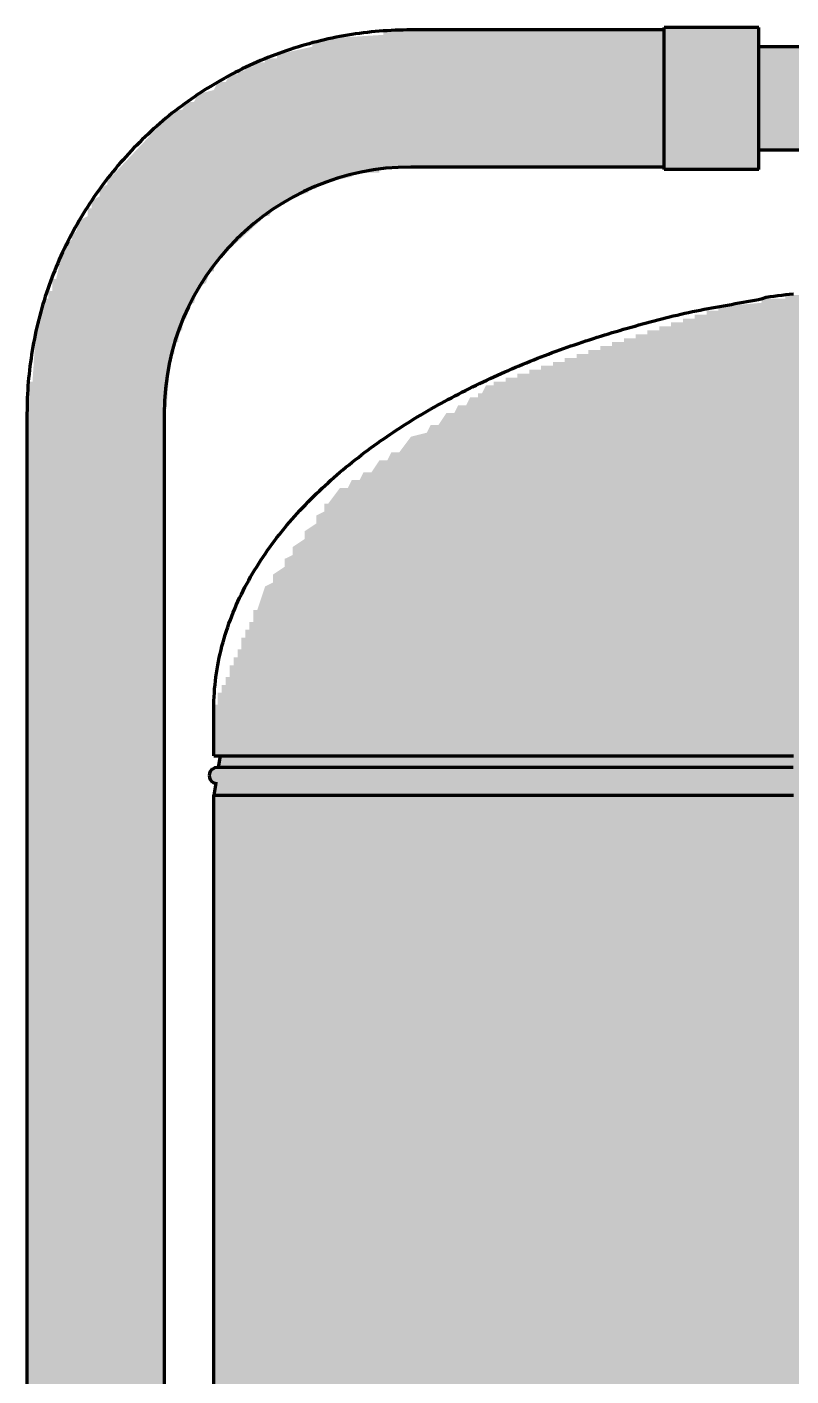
# Model space of a CAD drawing. Header units: millimetres. Extents: x 0 to 2208, y 0 to 420.
# Drawn here: x 1981.63 to 2001.01, y 308.46 to 342.7 of the extents above; entities that cross this region are included whole.
import ezdxf

# ---------------------------------------------------------------- set-up
doc = ezdxf.new("R2010")
doc.units = ezdxf.units.MM
doc.layers.add('01-VISIBLE', color=7, linetype='CONTINUOUS', lineweight=70)
doc.layers.add('13-GRAFICA', color=30, linetype='CONTINUOUS', lineweight=18)

msp = doc.modelspace()

# ---------------------------------------------------------------- hatches: boundary and pattern name
at = {"layer": '13-GRAFICA', "true_color": 0x202020}
h = msp.add_hatch(color=7, dxfattribs=at)
h.dxf.hatch_style = 1
h.paths.add_polyline_path([(1985.073, 333), (1985.073, 267.8), (1981.673, 267.8), (1981.673, 333.7), (1981.773, 333.7), (1981.873, 335.2), (1981.973, 335.2), (1982.073, 335.8), (1982.173, 335.8), (1982.173, 336), (1982.273, 336), (1982.273, 336.3), (1982.373, 336.3), (1982.573, 337.2), (1982.773, 337.3), (1982.773, 337.5), (1982.873, 337.5), (1982.973, 337.8), (1983.173, 337.9), (1983.173, 338.1), (1983.273, 338.1), (1983.273, 338.3), (1983.473, 338.4), (1983.473, 338.6), (1983.673, 338.7), (1983.673, 338.9), (1983.773, 338.9), (1985.373, 340.6), (1985.573, 340.6), (1985.673, 340.8), (1985.873, 340.8), (1985.973, 341), (1986.373, 341.1), (1986.473, 341.3), (1986.673, 341.3), (1986.773, 341.5), (1986.973, 341.5), (1986.973, 341.6), (1987.173, 341.6), (1987.173, 341.7), (1987.373, 341.7), (1987.373, 341.8), (1987.673, 341.8), (1987.673, 341.9), (1987.973, 341.9), (1987.973, 342), (1988.873, 342.2), (1988.873, 342.3), (1989.073, 342.3), (1989.073, 342.4), (1990.673, 342.5), (1990.673, 342.6), (1997.773, 342.6), (1997.773, 339.1), (1990.573, 339.1), (1990.573, 339), (1989.873, 339), (1989.873, 338.9), (1988.973, 338.7), (1988.973, 338.6), (1988.773, 338.6), (1988.773, 338.5), (1988.173, 338.3), (1988.173, 338.2), (1987.873, 338.1), (1987.773, 337.9), (1987.573, 337.9), (1987.573, 337.8), (1986.373, 336.7), (1986.373, 336.5), (1986.273, 336.5), (1986.173, 336.2), (1985.973, 336.1), (1985.873, 335.7), (1985.673, 335.6), (1985.673, 335.3), (1985.573, 335.3), (1985.573, 335), (1985.473, 335), (1985.473, 334.7), (1985.373, 334.7), (1985.373, 334.4), (1985.273, 334.4), (1985.173, 333)])
at = {"layer": '13-GRAFICA', "true_color": 0xd6d9de}
h = msp.add_hatch(color=7, dxfattribs=at)
h.dxf.hatch_style = 1
h.paths.add_polyline_path([(1997.773, 339.1), (1997.773, 342.7), (2000.173, 342.7), (2000.173, 339.1)])
h = msp.add_hatch(color=7, dxfattribs=at)
h.dxf.hatch_style = 1
h.paths.add_polyline_path([(2000.173, 342.2), (2001.973, 342.2), (2001.973, 342.1), (2001.873, 342.1), (2001.873, 341.7), (2001.773, 341.7), (2001.773, 340.6), (2001.873, 340.6), (2001.873, 340.2), (2001.973, 340.2), (2002.073, 339.6), (2000.173, 339.6)])
at = {"layer": '13-GRAFICA', "true_color": 0xc4c8ce}
h = msp.add_hatch(color=7, dxfattribs=at)
h.dxf.hatch_style = 1
h.paths.add_polyline_path([(1986.373, 324.2), (1986.373, 325.5), (1986.473, 325.5), (1986.473, 325.8), (1986.573, 325.8), (1986.573, 326), (1986.673, 326), (1986.673, 326.2), (1986.773, 326.2), (1986.773, 326.5), (1986.873, 326.5), (1986.873, 326.7), (1986.973, 326.7), (1986.973, 326.9), (1987.073, 326.9), (1987.073, 327.2), (1987.173, 327.2), (1987.173, 327.4), (1987.273, 327.4), (1987.273, 327.6), (1987.373, 327.6), (1987.373, 327.9), (1987.473, 327.9), (1987.673, 328.5), (1987.873, 328.6), (1987.873, 328.8), (1988.173, 329), (1988.173, 329.2), (1988.373, 329.3), (1988.373, 329.5), (1988.673, 329.7), (1988.673, 329.9), (1988.973, 330.1), (1988.973, 330.3), (1989.173, 330.4), (1989.173, 330.6), (1989.273, 330.6), (1989.573, 331), (1989.773, 331), (1989.873, 331.2), (1990.073, 331.2), (1990.173, 331.4), (1990.373, 331.4), (1990.573, 331.7), (1990.773, 331.7), (1990.873, 331.9), (1991.073, 331.9), (1991.373, 332.3), (1991.773, 332.4), (1991.873, 332.6), (1992.073, 332.6), (1992.273, 332.9), (1992.473, 332.9), (1992.573, 333.1), (1992.773, 333.1), (1992.873, 333.3), (1993.073, 333.3), (1993.073, 333.4), (1993.173, 333.4), (1993.273, 333.6), (1993.473, 333.6), (1993.473, 333.7), (1993.773, 333.7), (1993.773, 333.8), (1994.073, 333.8), (1994.073, 333.9), (1994.373, 333.9), (1994.373, 334), (1994.673, 334), (1994.673, 334.1), (1994.973, 334.1), (1994.973, 334.2), (1995.273, 334.2), (1995.273, 334.3), (1995.573, 334.3), (1995.573, 334.4), (1995.873, 334.4), (1995.873, 334.5), (1996.173, 334.5), (1996.173, 334.6), (1996.473, 334.6), (1996.473, 334.7), (1996.773, 334.7), (1996.773, 334.8), (1997.073, 334.8), (1997.073, 334.9), (1997.373, 334.9), (1997.373, 335), (1997.673, 335), (1997.673, 335.1), (1997.973, 335.1), (1997.973, 335.2), (1998.273, 335.2), (1998.273, 335.3), (1998.573, 335.3), (1998.573, 335.4), (1998.873, 335.4), (1998.873, 335.5), (1999.173, 335.5), (1999.173, 335.6), (2000.273, 335.7), (2000.273, 335.8), (2000.873, 335.8), (2000.873, 335.9), (2001.973, 335.9), (2001.973, 336), (2003.073, 336), (2003.073, 335.9), (2004.973, 335.9), (2004.973, 336), (2008.373, 335.9), (2008.373, 336), (2009.273, 336), (2009.273, 335.9), (2009.973, 335.9), (2009.973, 335.8), (2011.273, 335.7), (2011.273, 335.6), (2011.773, 335.6), (2011.773, 335.5), (2012.173, 335.5), (2012.173, 335.4), (2012.573, 335.4), (2012.573, 335.3), (2012.973, 335.3), (2012.973, 335.2), (2013.373, 335.2), (2013.373, 335.1), (2014.573, 334.9), (2014.573, 334.8), (2014.773, 334.8), (2014.773, 334.7), (2015.073, 334.7), (2015.073, 334.6), (2015.273, 334.6), (2015.273, 334.5), (2015.873, 334.4), (2015.873, 334.3), (2016.373, 334.2), (2016.373, 334.1), (2016.573, 334.1), (2016.573, 334), (2016.873, 334), (2016.873, 333.9), (2017.073, 333.9), (2017.073, 333.8), (2017.673, 333.7), (2017.773, 333.5), (2018.173, 333.4), (2018.273, 333.2), (2018.873, 333), (2018.973, 332.8), (2019.173, 332.8), (2019.173, 332.7), (2019.373, 332.7), (2019.473, 332.5), (2019.873, 332.4), (2019.973, 332.2), (2020.373, 332.1), (2020.773, 331.6), (2020.973, 331.6), (2021.373, 331.1), (2021.573, 331.1), (2021.573, 331), (2022.273, 330.4), (2022.273, 330.2), (2022.873, 329.7), (2022.873, 329.5), (2023.073, 329.4), (2023.173, 329), (2023.373, 328.9), (2023.373, 328.7), (2023.573, 328.6), (2023.573, 328.4), (2023.673, 328.4), (2023.673, 328.2), (2023.773, 328.2), (2023.873, 327.6), (2023.973, 327.6), (2024.073, 327.1), (2024.173, 327.1), (2024.273, 325.8), (2024.373, 325.8), (2024.373, 324.2)])
h = msp.add_hatch(color=7, dxfattribs=at)
h.dxf.hatch_style = 1
h.paths.add_polyline_path([(1986.473, 323.9), (1986.573, 324.2), (2024.173, 324.2), (2024.273, 323.9)])
h = msp.add_hatch(color=7, dxfattribs=at)
h.dxf.hatch_style = 1
h.paths.add_polyline_path([(1986.273, 323.5), (1986.273, 323.9), (2024.473, 323.9), (2024.473, 323.5)])
h = msp.add_hatch(color=7, dxfattribs=at)
h.dxf.hatch_style = 1
h.paths.add_polyline_path([(2024.373, 323.5), (2024.373, 259.3), (2020.473, 259.3), (2020.473, 261.8), (2010.673, 261.8), (2010.673, 259.3), (2009.973, 259.3), (2009.973, 262.4), (2005.673, 262.4), (2005.673, 263), (2024.273, 263), (2024.273, 301.2), (2005.673, 301.2), (2005.673, 323), (2005.073, 323), (2005.073, 301.2), (1986.473, 301.2), (1986.473, 263), (2005.073, 263), (2005.073, 262.4), (2000.773, 262.4), (2000.773, 259.3), (2000.073, 259.3), (2000.073, 262.4), (1986.373, 262.4), (1986.373, 323.5)])

# ---------------------------------------------------------------- linework, layer by layer
at = {"layer": '01-VISIBLE'}
for p, q in [((1997.793, 342.625), (1991.373, 342.625)), ((2000.193, 342.685), (1997.793, 342.685)), ((2001.773, 342.195), (2000.193, 342.195)), ((2001.973, 339.575), (2000.193, 339.575)), ((1997.793, 339.145), (1991.373, 339.145)), ((2000.193, 339.085), (1997.793, 339.085)), ((1981.633, 332.885), (1981.633, 267.8)), ((1985.113, 332.885), (1985.113, 267.8)), ((1986.373, 324.2), (1986.373, 325.4)), ((1986.533, 324.2), (1986.485, 323.9)), ((1986.421, 323.503), (1986.373, 323.2)), ((1986.373, 301.233), (1986.373, 323.2))]:
    msp.add_line(p, q, dxfattribs=at)
for points in [[(1991.373, 342.625), (1991.272, 342.625), (1991.172, 342.623), (1991.071, 342.62), (1990.97, 342.617), (1990.87, 342.612), (1990.769, 342.606), (1990.669, 342.6), (1990.569, 342.592), (1990.468, 342.583), (1990.368, 342.573), (1990.268, 342.562), (1990.168, 342.55), (1990.068, 342.537), (1989.969, 342.523), (1989.869, 342.508), (1989.77, 342.492), (1989.671, 342.475), (1989.572, 342.457), (1989.473, 342.438), (1989.374, 342.418), (1989.276, 342.397), (1989.178, 342.375), (1989.08, 342.351), (1988.982, 342.327), (1988.885, 342.302), (1988.787, 342.276), (1988.69, 342.248), (1988.594, 342.22), (1988.498, 342.191), (1988.401, 342.161), (1988.306, 342.13), (1988.21, 342.097), (1988.115, 342.064), (1988.021, 342.03), (1987.926, 341.995), (1987.832, 341.959), (1987.739, 341.922), (1987.646, 341.884), (1987.553, 341.845), (1987.46, 341.805), (1987.369, 341.764), (1987.277, 341.722), (1987.186, 341.679), (1987.095, 341.636), (1987.005, 341.591), (1986.915, 341.545), (1986.826, 341.499), (1986.737, 341.451), (1986.649, 341.403), (1986.561, 341.354), (1986.474, 341.303), (1986.387, 341.252), (1986.301, 341.2), (1986.215, 341.148), (1986.13, 341.094), (1986.046, 341.039), (1985.962, 340.984), (1985.878, 340.927), (1985.796, 340.87), (1985.713, 340.812), (1985.632, 340.753), (1985.551, 340.693), (1985.47, 340.633), (1985.391, 340.571), (1985.311, 340.509), (1985.233, 340.446), (1985.155, 340.382), (1985.078, 340.318), (1985.002, 340.252), (1984.926, 340.186), (1984.851, 340.119), (1984.776, 340.051), (1984.703, 339.983), (1984.63, 339.913), (1984.557, 339.843), (1984.486, 339.772), (1984.415, 339.701), (1984.345, 339.629), (1984.276, 339.556), (1984.207, 339.482), (1984.139, 339.407), (1984.072, 339.332), (1984.006, 339.257), (1983.941, 339.18), (1983.876, 339.103), (1983.812, 339.025), (1983.749, 338.947), (1983.687, 338.868), (1983.625, 338.788), (1983.565, 338.707), (1983.505, 338.626), (1983.446, 338.545), (1983.388, 338.463), (1983.331, 338.38), (1983.274, 338.296), (1983.219, 338.212), (1983.164, 338.128), (1983.111, 338.043), (1983.058, 337.957), (1983.006, 337.871), (1982.955, 337.784), (1982.905, 337.697), (1982.855, 337.609), (1982.807, 337.521), (1982.759, 337.432), (1982.713, 337.343), (1982.667, 337.253), (1982.623, 337.163), (1982.579, 337.072), (1982.536, 336.981), (1982.494, 336.89), (1982.453, 336.798), (1982.413, 336.705), (1982.374, 336.613), (1982.336, 336.519), (1982.299, 336.426), (1982.263, 336.332), (1982.228, 336.237), (1982.194, 336.143), (1982.161, 336.048), (1982.129, 335.952), (1982.097, 335.857), (1982.067, 335.761), (1982.038, 335.664), (1982.01, 335.568), (1981.982, 335.471), (1981.956, 335.374), (1981.931, 335.276), (1981.907, 335.179), (1981.884, 335.081), (1981.861, 334.982), (1981.84, 334.884), (1981.82, 334.785), (1981.801, 334.687), (1981.783, 334.588), (1981.766, 334.488), (1981.75, 334.389), (1981.735, 334.289), (1981.721, 334.19), (1981.708, 334.09), (1981.696, 333.99), (1981.685, 333.89), (1981.675, 333.79), (1981.666, 333.69), (1981.658, 333.589), (1981.652, 333.489), (1981.646, 333.388), (1981.641, 333.288), (1981.638, 333.187), (1981.635, 333.086), (1981.634, 332.986), (1981.633, 332.885)], [(1997.793, 339.085), (1997.793, 339.185), (1997.793, 339.285), (1997.793, 339.385), (1997.793, 339.485), (1997.793, 339.585), (1997.793, 339.685), (1997.793, 339.785), (1997.793, 339.885), (1997.793, 339.985), (1997.793, 340.085), (1997.793, 340.185), (1997.793, 340.285), (1997.793, 340.385), (1997.793, 340.485), (1997.793, 340.585), (1997.793, 340.685), (1997.793, 340.785), (1997.793, 340.885), (1997.793, 340.985), (1997.793, 341.085), (1997.793, 341.185), (1997.793, 341.285), (1997.793, 341.385), (1997.793, 341.485), (1997.793, 341.585), (1997.793, 341.685), (1997.793, 341.785), (1997.793, 341.885), (1997.793, 341.985), (1997.793, 342.085), (1997.793, 342.185), (1997.793, 342.285), (1997.793, 342.385), (1997.793, 342.485), (1997.793, 342.585), (1997.793, 342.685)], [(2000.193, 339.085), (2000.193, 339.185), (2000.193, 339.285), (2000.193, 339.385), (2000.193, 339.485), (2000.193, 339.585), (2000.193, 339.685), (2000.193, 339.785), (2000.193, 339.885), (2000.193, 339.985), (2000.193, 340.085), (2000.193, 340.185), (2000.193, 340.285), (2000.193, 340.385), (2000.193, 340.485), (2000.193, 340.585), (2000.193, 340.685), (2000.193, 340.785), (2000.193, 340.885), (2000.193, 340.985), (2000.193, 341.085), (2000.193, 341.185), (2000.193, 341.285), (2000.193, 341.385), (2000.193, 341.485), (2000.193, 341.585), (2000.193, 341.685), (2000.193, 341.785), (2000.193, 341.885), (2000.193, 341.985), (2000.193, 342.085), (2000.193, 342.185), (2000.193, 342.285), (2000.193, 342.385), (2000.193, 342.485), (2000.193, 342.585), (2000.193, 342.685)], [(1986.373, 325.4), (1986.374, 325.5), (1986.376, 325.6), (1986.38, 325.701), (1986.386, 325.801), (1986.393, 325.901), (1986.402, 326), (1986.413, 326.1), (1986.425, 326.2), (1986.439, 326.299), (1986.454, 326.398), (1986.471, 326.497), (1986.49, 326.595), (1986.51, 326.693), (1986.532, 326.791), (1986.555, 326.889), (1986.579, 326.986), (1986.605, 327.083), (1986.633, 327.179), (1986.662, 327.275), (1986.692, 327.371), (1986.724, 327.466), (1986.757, 327.56), (1986.792, 327.655), (1986.828, 327.748), (1986.865, 327.841), (1986.903, 327.934), (1986.943, 328.026), (1986.984, 328.117), (1987.026, 328.208), (1987.07, 328.298), (1987.115, 328.388), (1987.16, 328.477), (1987.207, 328.566), (1987.256, 328.654), (1987.305, 328.741), (1987.355, 328.828), (1987.407, 328.914), (1987.459, 328.999), (1987.513, 329.084), (1987.567, 329.168), (1987.622, 329.252), (1987.679, 329.335), (1987.736, 329.417), (1987.794, 329.498), (1987.854, 329.579), (1987.913, 329.66), (1987.974, 329.739), (1988.036, 329.818), (1988.098, 329.897), (1988.162, 329.975), (1988.226, 330.052), (1988.291, 330.128), (1988.356, 330.204), (1988.423, 330.279), (1988.49, 330.354), (1988.557, 330.427), (1988.626, 330.501), (1988.695, 330.573), (1988.765, 330.645), (1988.835, 330.717), (1988.906, 330.787), (1988.978, 330.858), (1989.05, 330.927), (1989.123, 330.996), (1989.196, 331.064), (1989.27, 331.132), (1989.344, 331.199), (1989.419, 331.266), (1989.495, 331.331), (1989.571, 331.397), (1989.648, 331.461), (1989.725, 331.526), (1989.802, 331.589), (1989.88, 331.652), (1989.959, 331.714), (1990.038, 331.776), (1990.117, 331.837), (1990.197, 331.898), (1990.277, 331.958), (1990.358, 332.018), (1990.439, 332.077), (1990.52, 332.135), (1990.602, 332.193), (1990.684, 332.25), (1990.767, 332.307), (1990.85, 332.363), (1990.933, 332.419), (1991.017, 332.474), (1991.101, 332.529), (1991.185, 332.583), (1991.27, 332.637), (1991.355, 332.69), (1991.44, 332.743), (1991.526, 332.795), (1991.612, 332.847), (1991.698, 332.898), (1991.784, 332.948), (1991.871, 332.998), (1991.958, 333.048), (1992.045, 333.097), (1992.133, 333.146), (1992.221, 333.194), (1992.309, 333.242), (1992.397, 333.289), (1992.486, 333.336), (1992.575, 333.382), (1992.664, 333.428), (1992.754, 333.474), (1992.843, 333.519), (1992.933, 333.563), (1993.023, 333.607), (1993.113, 333.651), (1993.204, 333.694), (1993.294, 333.737), (1993.385, 333.779), (1993.476, 333.821), (1993.568, 333.862), (1993.659, 333.903), (1993.751, 333.944), (1993.843, 333.984), (1993.935, 334.024), (1994.027, 334.063), (1994.119, 334.102), (1994.212, 334.14), (1994.305, 334.178), (1994.398, 334.216), (1994.491, 334.253), (1994.584, 334.29), (1994.677, 334.327), (1994.771, 334.363), (1994.864, 334.398), (1994.958, 334.434), (1995.052, 334.468), (1995.146, 334.503), (1995.241, 334.537), (1995.335, 334.57), (1995.43, 334.604), (1995.524, 334.636), (1995.619, 334.669), (1995.714, 334.7), (1995.81, 334.732), (1995.905, 334.763), (1996, 334.794), (1996.096, 334.824), (1996.192, 334.854), (1996.287, 334.884), (1996.383, 334.913), (1996.479, 334.942), (1996.575, 334.97), (1996.671, 334.999), (1996.768, 335.027), (1996.864, 335.055), (1996.96, 335.082), (1997.057, 335.11), (1997.153, 335.137), (1997.25, 335.164), (1997.346, 335.19), (1997.443, 335.217), (1997.54, 335.243), (1997.637, 335.268), (1997.734, 335.293), (1997.831, 335.318), (1997.928, 335.342), (1998.026, 335.366), (1998.123, 335.389), (1998.221, 335.411), (1998.319, 335.433), (1998.417, 335.454), (1998.515, 335.474), (1998.613, 335.495), (1998.712, 335.514), (1998.81, 335.534), (1998.908, 335.552), (1999.007, 335.571), (1999.105, 335.589), (1999.204, 335.607), (1999.303, 335.625), (1999.401, 335.642), (1999.5, 335.66), (1999.599, 335.677), (1999.698, 335.695), (1999.796, 335.712), (1999.895, 335.73), (1999.993, 335.748), (2000.092, 335.766), (2000.19, 335.785), (2000.288, 335.808), (2000.383, 335.84), (2000.482, 335.858), (2000.581, 335.871), (2000.681, 335.883), (2000.78, 335.895), (2000.88, 335.907), (2000.979, 335.918), (2001.079, 335.929)], [(1986.373, 324.2), (1986.473, 324.2), (1986.573, 324.2), (1986.673, 324.2), (1986.773, 324.2), (1986.873, 324.2), (1986.973, 324.2), (1987.073, 324.2), (1987.173, 324.2), (1987.273, 324.2), (1987.373, 324.2), (1987.473, 324.2), (1987.573, 324.2), (1987.673, 324.2), (1987.773, 324.2), (1987.873, 324.2), (1987.973, 324.2), (1988.073, 324.2), (1988.173, 324.2), (1988.273, 324.2), (1988.373, 324.2), (1988.473, 324.2), (1988.573, 324.2), (1988.673, 324.2), (1988.773, 324.2), (1988.873, 324.2), (1988.973, 324.2), (1989.073, 324.2), (1989.173, 324.2), (1989.273, 324.2), (1989.373, 324.2), (1989.473, 324.2), (1989.573, 324.2), (1989.673, 324.2), (1989.773, 324.2), (1989.873, 324.2), (1989.973, 324.2), (1990.073, 324.2), (1990.173, 324.2), (1990.273, 324.2), (1990.373, 324.2), (1990.473, 324.2), (1990.573, 324.2), (1990.673, 324.2), (1990.773, 324.2), (1990.873, 324.2), (1990.973, 324.2), (1991.073, 324.2), (1991.173, 324.2), (1991.273, 324.2), (1991.373, 324.2), (1991.473, 324.2), (1991.573, 324.2), (1991.673, 324.2), (1991.773, 324.2), (1991.873, 324.2), (1991.973, 324.2), (1992.073, 324.2), (1992.173, 324.2), (1992.273, 324.2), (1992.373, 324.2), (1992.473, 324.2), (1992.573, 324.2), (1992.673, 324.2), (1992.773, 324.2), (1992.873, 324.2), (1992.973, 324.2), (1993.073, 324.2), (1993.173, 324.2), (1993.273, 324.2), (1993.373, 324.2), (1993.473, 324.2), (1993.573, 324.2), (1993.673, 324.2), (1993.773, 324.2), (1993.873, 324.2), (1993.973, 324.2), (1994.073, 324.2), (1994.173, 324.2), (1994.273, 324.2), (1994.373, 324.2), (1994.473, 324.2), (1994.573, 324.2), (1994.673, 324.2), (1994.773, 324.2), (1994.873, 324.2), (1994.973, 324.2), (1995.073, 324.2), (1995.173, 324.2), (1995.273, 324.2), (1995.373, 324.2), (1995.473, 324.2), (1995.573, 324.2), (1995.673, 324.2), (1995.773, 324.2), (1995.873, 324.2), (1995.973, 324.2), (1996.073, 324.2), (1996.173, 324.2), (1996.273, 324.2), (1996.373, 324.2), (1996.473, 324.2), (1996.573, 324.2), (1996.673, 324.2), (1996.773, 324.2), (1996.873, 324.2), (1996.973, 324.2), (1997.073, 324.2), (1997.173, 324.2), (1997.273, 324.2), (1997.373, 324.2), (1997.473, 324.2), (1997.573, 324.2), (1997.673, 324.2), (1997.773, 324.2), (1997.873, 324.2), (1997.973, 324.2), (1998.073, 324.2), (1998.173, 324.2), (1998.273, 324.2), (1998.373, 324.2), (1998.473, 324.2), (1998.573, 324.2), (1998.673, 324.2), (1998.773, 324.2), (1998.873, 324.2), (1998.973, 324.2), (1999.073, 324.2), (1999.173, 324.2), (1999.273, 324.2), (1999.373, 324.2), (1999.473, 324.2), (1999.573, 324.2), (1999.673, 324.2), (1999.773, 324.2), (1999.873, 324.2), (1999.973, 324.2), (2000.073, 324.2), (2000.173, 324.2), (2000.273, 324.2), (2000.373, 324.2), (2000.473, 324.2), (2000.573, 324.2), (2000.673, 324.2), (2000.773, 324.2), (2000.873, 324.2), (2000.973, 324.2), (2001.073, 324.2)], [(1986.453, 323.9), (1986.401, 323.893), (1986.353, 323.873), (1986.312, 323.841), (1986.28, 323.8), (1986.26, 323.752), (1986.253, 323.7)], [(1986.253, 323.7), (1986.26, 323.648), (1986.28, 323.6), (1986.312, 323.559), (1986.353, 323.527), (1986.401, 323.507), (1986.453, 323.5)], [(1986.485, 323.9), (1986.48, 323.9), (1986.474, 323.9), (1986.469, 323.9), (1986.464, 323.9), (1986.458, 323.9), (1986.453, 323.9)], [(2001.068, 323.9), (2000.968, 323.9), (2000.868, 323.9), (2000.768, 323.9), (2000.668, 323.9), (2000.568, 323.9), (2000.468, 323.9), (2000.368, 323.9), (2000.268, 323.9), (2000.167, 323.9), (2000.067, 323.9), (1999.967, 323.9), (1999.867, 323.9), (1999.767, 323.9), (1999.667, 323.9), (1999.567, 323.9), (1999.467, 323.9), (1999.367, 323.9), (1999.267, 323.9), (1999.166, 323.9), (1999.066, 323.9), (1998.966, 323.9), (1998.866, 323.9), (1998.766, 323.9), (1998.666, 323.9), (1998.566, 323.9), (1998.466, 323.9), (1998.366, 323.9), (1998.265, 323.9), (1998.165, 323.9), (1998.065, 323.9), (1997.965, 323.9), (1997.865, 323.9), (1997.765, 323.9), (1997.665, 323.9), (1997.565, 323.9), (1997.465, 323.9), (1997.365, 323.9), (1997.264, 323.9), (1997.164, 323.9), (1997.064, 323.9), (1996.964, 323.9), (1996.864, 323.9), (1996.764, 323.9), (1996.664, 323.9), (1996.564, 323.9), (1996.464, 323.9), (1996.363, 323.9), (1996.263, 323.9), (1996.163, 323.9), (1996.063, 323.9), (1995.963, 323.9), (1995.863, 323.9), (1995.763, 323.9), (1995.663, 323.9), (1995.563, 323.9), (1995.463, 323.9), (1995.362, 323.9), (1995.262, 323.9), (1995.162, 323.9), (1995.062, 323.9), (1994.962, 323.9), (1994.862, 323.9), (1994.762, 323.9), (1994.662, 323.9), (1994.562, 323.9), (1994.461, 323.9), (1994.361, 323.9), (1994.261, 323.9), (1994.161, 323.9), (1994.061, 323.9), (1993.961, 323.9), (1993.861, 323.9), (1993.761, 323.9), (1993.661, 323.9), (1993.561, 323.9), (1993.46, 323.9), (1993.36, 323.9), (1993.26, 323.9), (1993.16, 323.9), (1993.06, 323.9), (1992.96, 323.9), (1992.86, 323.9), (1992.76, 323.9), (1992.66, 323.9), (1992.559, 323.9), (1992.459, 323.9), (1992.359, 323.9), (1992.259, 323.9), (1992.159, 323.9), (1992.059, 323.9), (1991.959, 323.9), (1991.859, 323.9), (1991.759, 323.9), (1991.659, 323.9), (1991.558, 323.9), (1991.458, 323.9), (1991.358, 323.9), (1991.258, 323.9), (1991.158, 323.9), (1991.058, 323.9), (1990.958, 323.9), (1990.858, 323.9), (1990.758, 323.9), (1990.657, 323.9), (1990.557, 323.9), (1990.457, 323.9), (1990.357, 323.9), (1990.257, 323.9), (1990.157, 323.9), (1990.057, 323.9), (1989.957, 323.9), (1989.857, 323.9), (1989.756, 323.9), (1989.656, 323.9), (1989.556, 323.9), (1989.456, 323.9), (1989.356, 323.9), (1989.256, 323.9), (1989.156, 323.9), (1989.056, 323.9), (1988.956, 323.9), (1988.856, 323.9), (1988.755, 323.9), (1988.655, 323.9), (1988.555, 323.9), (1988.455, 323.9), (1988.355, 323.9), (1988.255, 323.9), (1988.155, 323.9), (1988.055, 323.9), (1987.955, 323.9), (1987.854, 323.9), (1987.754, 323.9), (1987.654, 323.9), (1987.554, 323.9), (1987.454, 323.9), (1987.354, 323.9), (1987.254, 323.9), (1987.154, 323.9), (1987.054, 323.9), (1986.954, 323.9), (1986.853, 323.9), (1986.753, 323.9), (1986.653, 323.9), (1986.553, 323.9), (1986.453, 323.9)], [(1986.373, 323.2), (1986.473, 323.2), (1986.573, 323.2), (1986.673, 323.2), (1986.773, 323.2), (1986.873, 323.2), (1986.973, 323.2), (1987.073, 323.2), (1987.173, 323.2), (1987.273, 323.2), (1987.373, 323.2), (1987.473, 323.2), (1987.573, 323.2), (1987.673, 323.2), (1987.773, 323.2), (1987.873, 323.2), (1987.973, 323.2), (1988.073, 323.2), (1988.173, 323.2), (1988.273, 323.2), (1988.373, 323.2), (1988.473, 323.2), (1988.573, 323.2), (1988.673, 323.2), (1988.773, 323.2), (1988.873, 323.2), (1988.973, 323.2), (1989.073, 323.2), (1989.173, 323.2), (1989.273, 323.2), (1989.373, 323.2), (1989.473, 323.2), (1989.573, 323.2), (1989.673, 323.2), (1989.773, 323.2), (1989.873, 323.2), (1989.973, 323.2), (1990.073, 323.2), (1990.173, 323.2), (1990.273, 323.2), (1990.373, 323.2), (1990.473, 323.2), (1990.573, 323.2), (1990.673, 323.2), (1990.773, 323.2), (1990.873, 323.2), (1990.973, 323.2), (1991.073, 323.2), (1991.173, 323.2), (1991.273, 323.2), (1991.373, 323.2), (1991.473, 323.2), (1991.573, 323.2), (1991.673, 323.2), (1991.773, 323.2), (1991.873, 323.2), (1991.973, 323.2), (1992.073, 323.2), (1992.173, 323.2), (1992.273, 323.2), (1992.373, 323.2), (1992.473, 323.2), (1992.573, 323.2), (1992.673, 323.2), (1992.773, 323.2), (1992.873, 323.2), (1992.973, 323.2), (1993.073, 323.2), (1993.173, 323.2), (1993.273, 323.2), (1993.373, 323.2), (1993.473, 323.2), (1993.573, 323.2), (1993.673, 323.2), (1993.773, 323.2), (1993.873, 323.2), (1993.973, 323.2), (1994.073, 323.2), (1994.173, 323.2), (1994.273, 323.2), (1994.373, 323.2), (1994.473, 323.2), (1994.573, 323.2), (1994.673, 323.2), (1994.773, 323.2), (1994.873, 323.2), (1994.973, 323.2), (1995.073, 323.2), (1995.173, 323.2), (1995.273, 323.2), (1995.373, 323.2), (1995.473, 323.2), (1995.573, 323.2), (1995.673, 323.2), (1995.773, 323.2), (1995.873, 323.2), (1995.973, 323.2), (1996.073, 323.2), (1996.173, 323.2), (1996.273, 323.2), (1996.373, 323.2), (1996.473, 323.2), (1996.573, 323.2), (1996.673, 323.2), (1996.773, 323.2), (1996.873, 323.2), (1996.973, 323.2), (1997.073, 323.2), (1997.173, 323.2), (1997.273, 323.2), (1997.373, 323.2), (1997.473, 323.2), (1997.573, 323.2), (1997.673, 323.2), (1997.773, 323.2), (1997.873, 323.2), (1997.973, 323.2), (1998.073, 323.2), (1998.173, 323.2), (1998.273, 323.2), (1998.373, 323.2), (1998.473, 323.2), (1998.573, 323.2), (1998.673, 323.2), (1998.773, 323.2), (1998.873, 323.2), (1998.973, 323.2), (1999.073, 323.2), (1999.173, 323.2), (1999.273, 323.2), (1999.373, 323.2), (1999.473, 323.2), (1999.573, 323.2), (1999.673, 323.2), (1999.773, 323.2), (1999.873, 323.2), (1999.973, 323.2), (2000.073, 323.2), (2000.173, 323.2), (2000.273, 323.2), (2000.373, 323.2), (2000.473, 323.2), (2000.573, 323.2), (2000.673, 323.2), (2000.773, 323.2), (2000.873, 323.2), (2000.973, 323.2), (2001.073, 323.2)]]:
    msp.add_lwpolyline(points, dxfattribs=at)
msp.add_arc((1991.373, 332.885), 6.26, 90, 180, dxfattribs=at)

doc.saveas('drawing.dxf')
